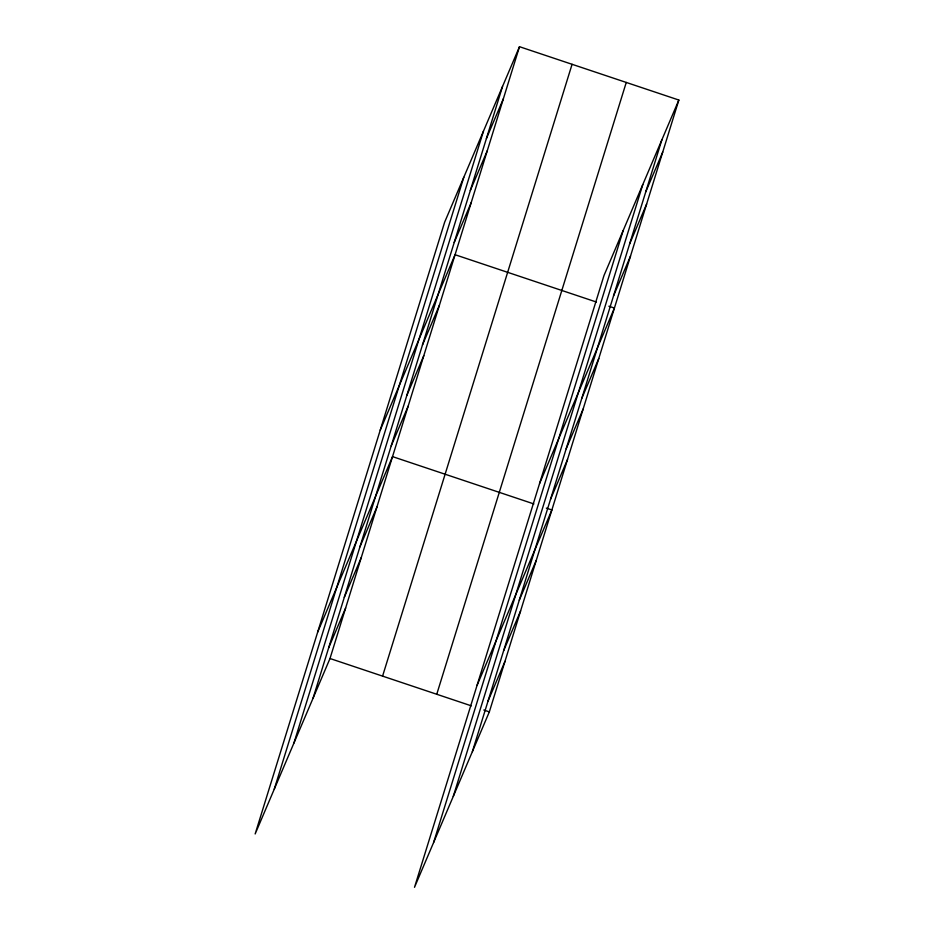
<?xml version="1.0" encoding="UTF-8"?>
<svg xmlns="http://www.w3.org/2000/svg" width="934" height="934" viewBox="0 0 934 934"><rect width="100%" height="100%" fill="white"/><g stroke="black" fill="none" stroke-linecap="round" stroke-linejoin="round"><path stroke-width="1.4" d="M274.257 789.183L463.766 177.355M293.93 743.055L483.438 131.239M313.03 698.282L502.539 86.465M519.491 46.7L444.666 222.129L255.157 833.957L329.994 658.517L519.491 46.7L678.843 100.043L489.334 711.871L414.509 887.3L604.006 275.483L678.843 100.043M382.578 676.123L572.075 64.306M436.75 694.266L626.259 82.437M433.598 842.526L623.106 230.71M453.282 796.398L642.779 184.582M472.37 751.636L661.879 139.808M486.427 138.465L503.391 98.7M470.316 190.478L487.279 150.713M454.204 242.478L471.168 202.713M380.231 430.154L455.056 254.713L596.417 302.044M422.472 344.961L439.424 305.196M406.839 395.432L423.791 355.667M391.194 445.903L408.158 406.15M317.7 632.049L392.525 456.621L533.886 503.94M359.929 546.857L376.892 507.092M344.296 597.328L361.26 557.575M328.663 647.811L345.627 608.046M645.768 191.82L662.731 152.055M629.668 243.821L646.62 204.056M613.556 295.821L630.52 256.068M539.583 483.497L614.409 308.068L608.875 306.212M581.812 398.304L598.776 358.539M566.179 448.775L583.143 409.022M550.546 499.258L567.51 459.493M477.041 685.404L551.866 509.964L546.332 508.119M519.281 600.2L536.233 560.447M503.648 650.683L520.6 610.918M488.003 701.154L504.967 661.389M329.994 658.517L471.343 705.847M483.8 710.015L489.334 711.871"/></g></svg>
